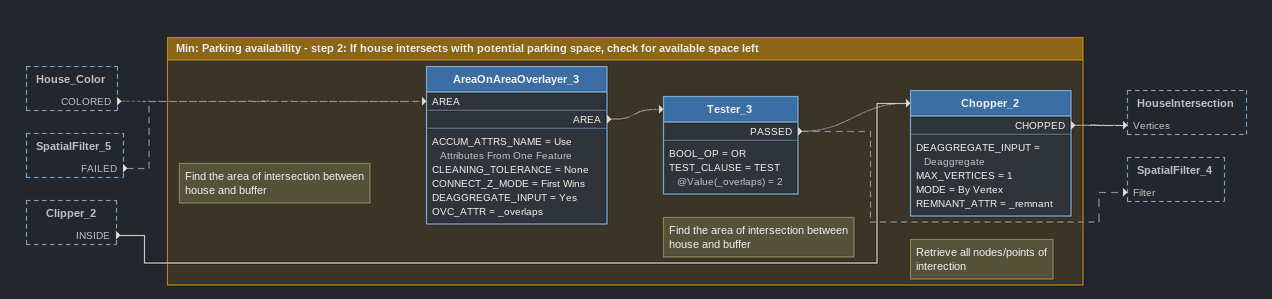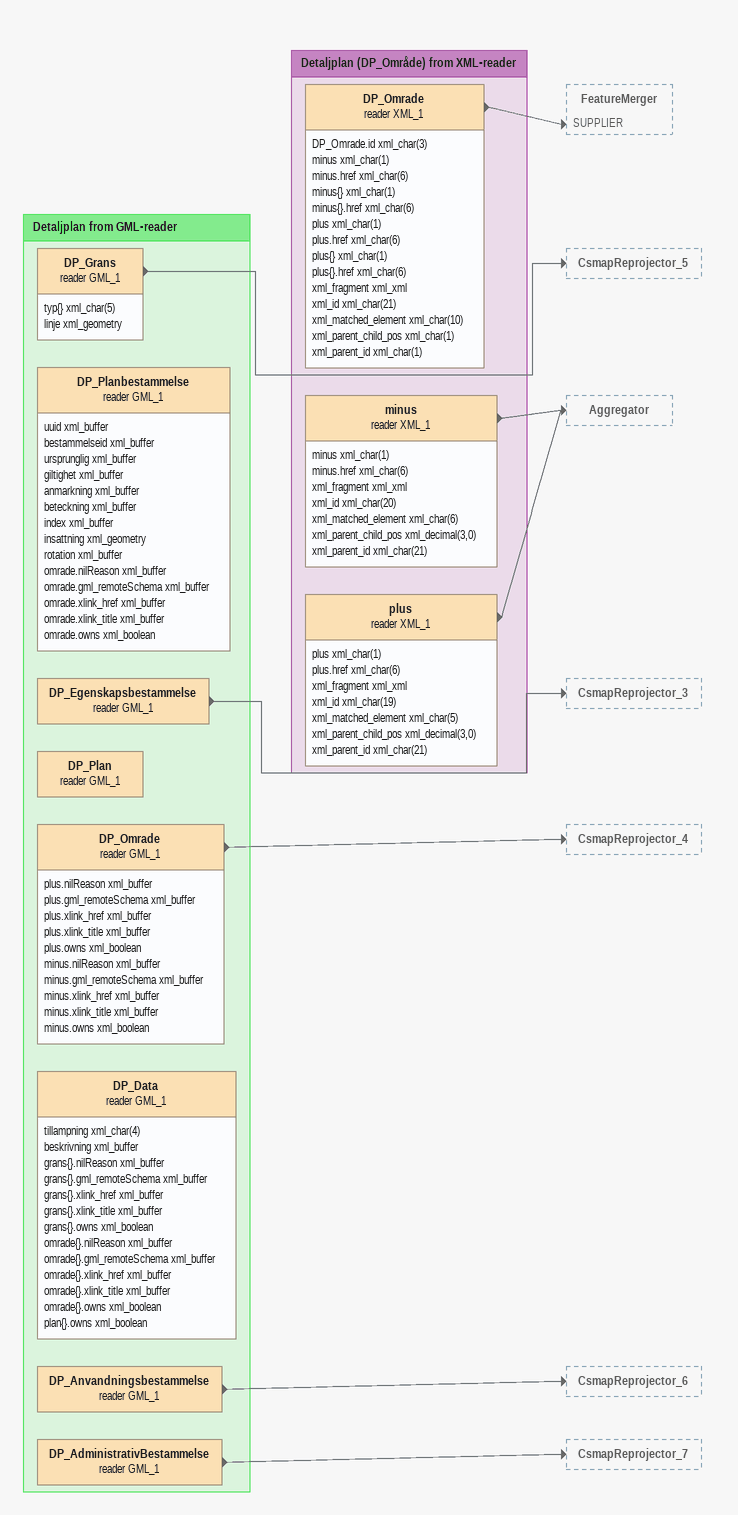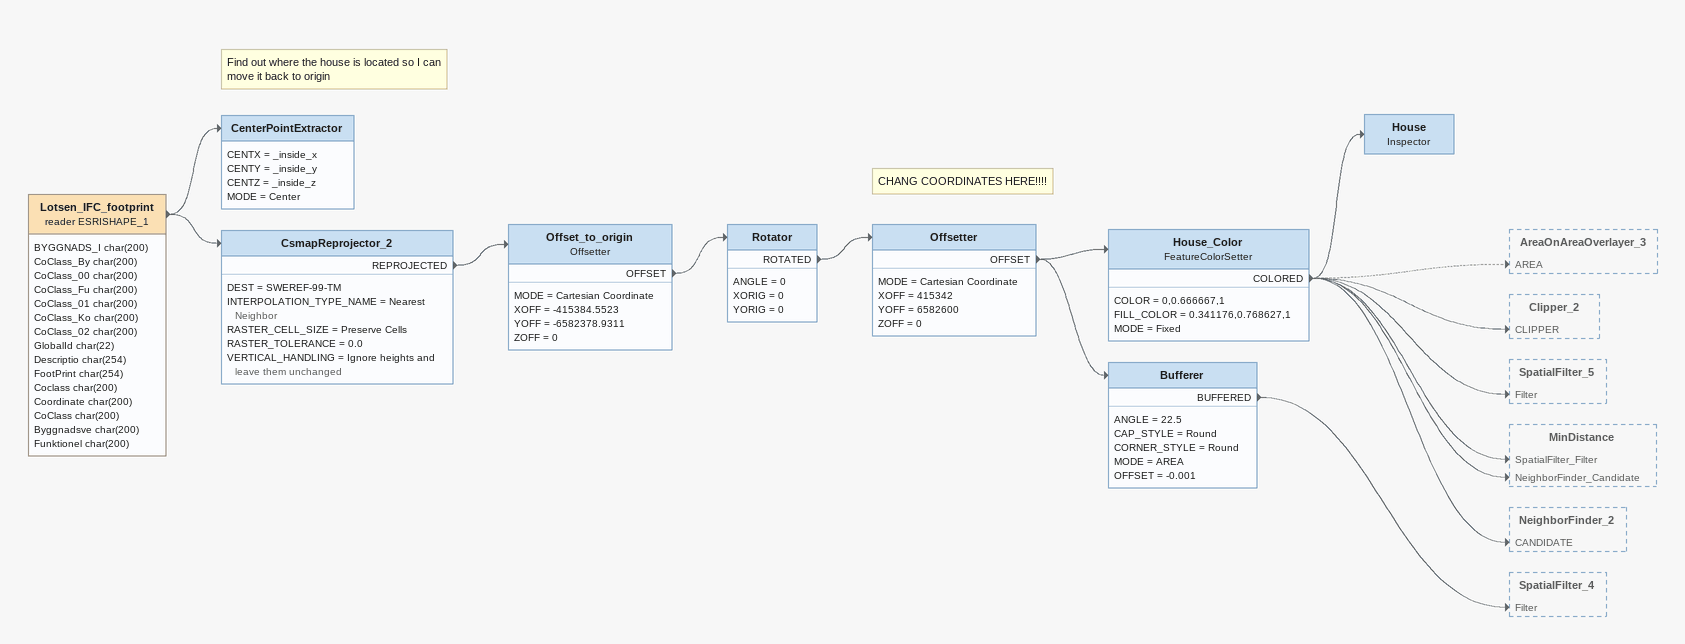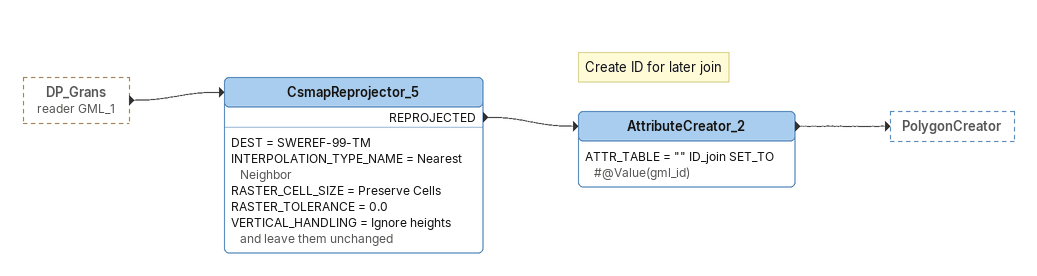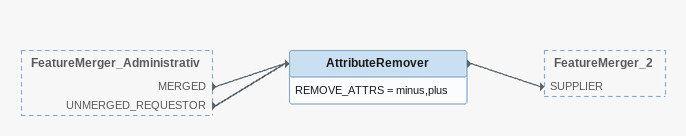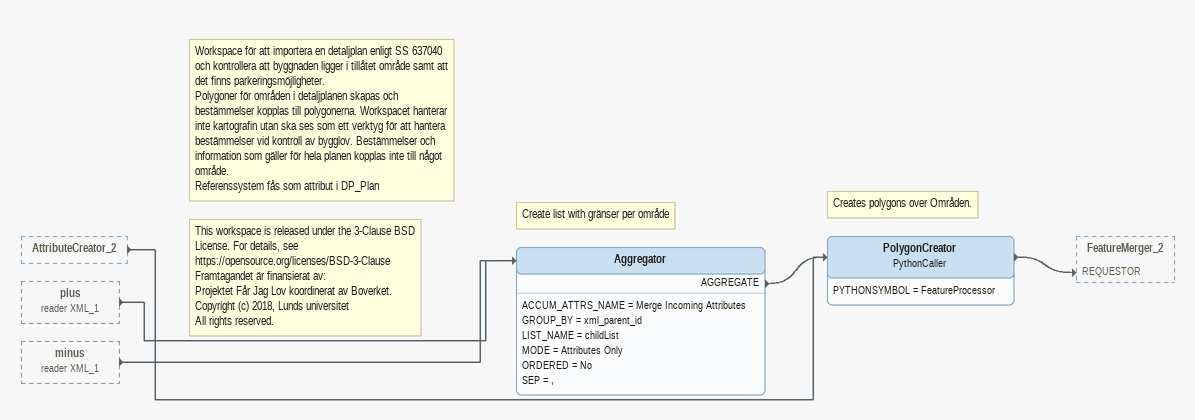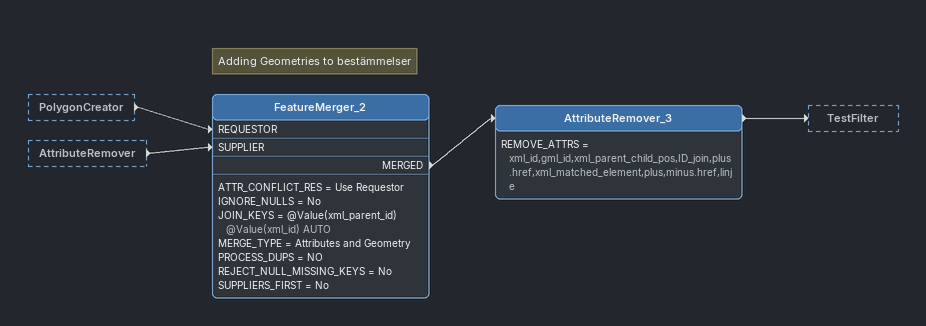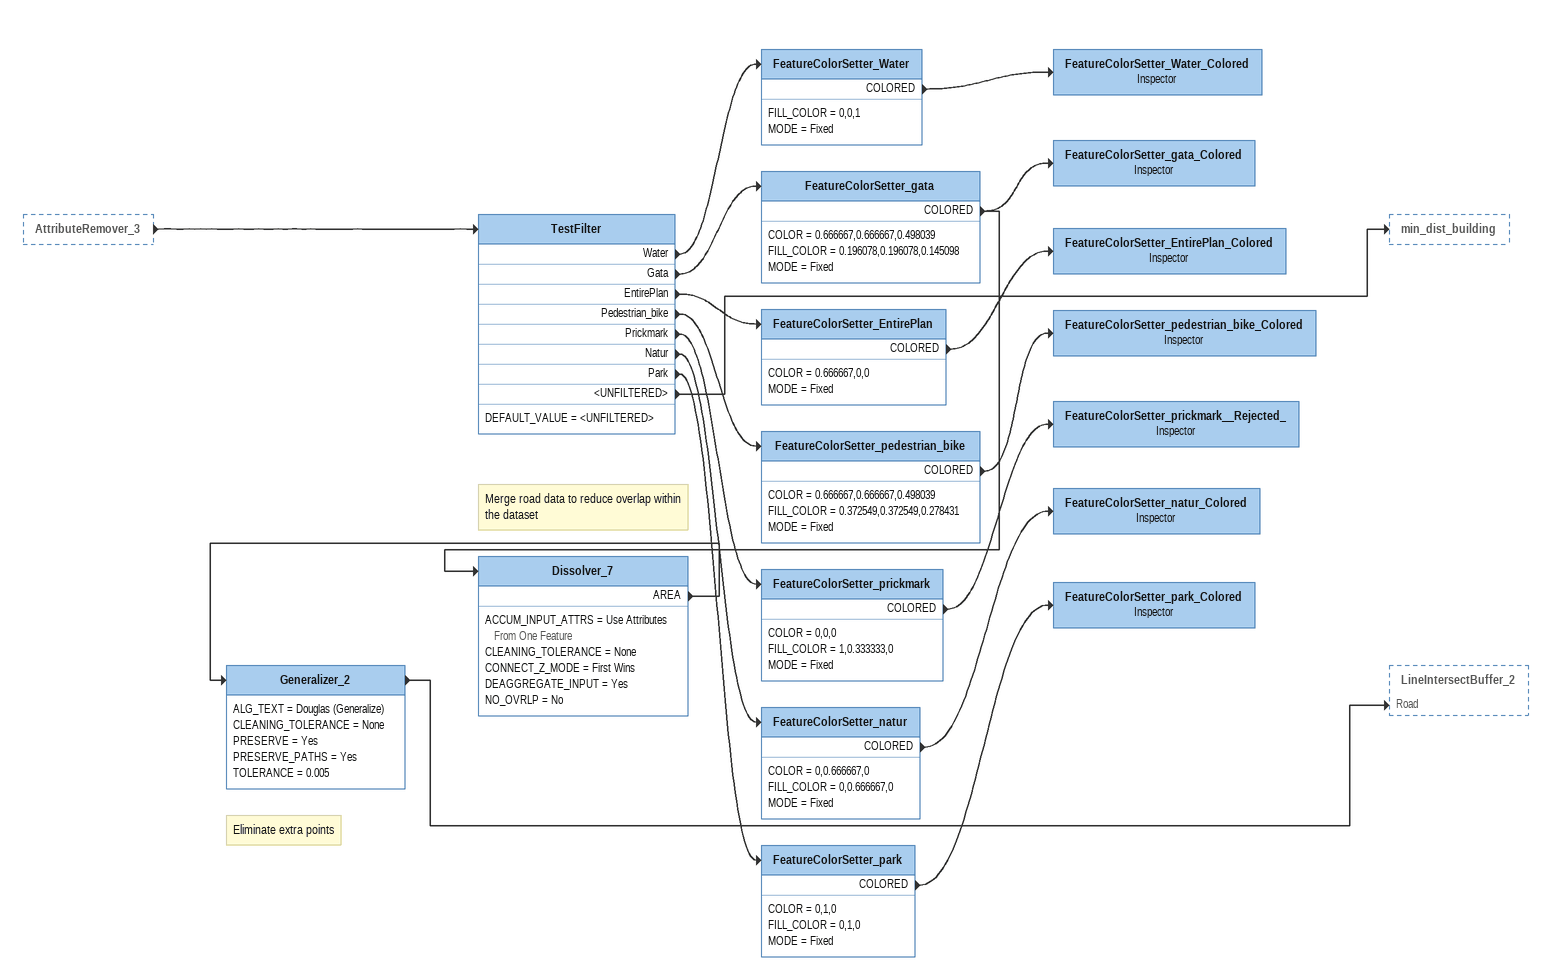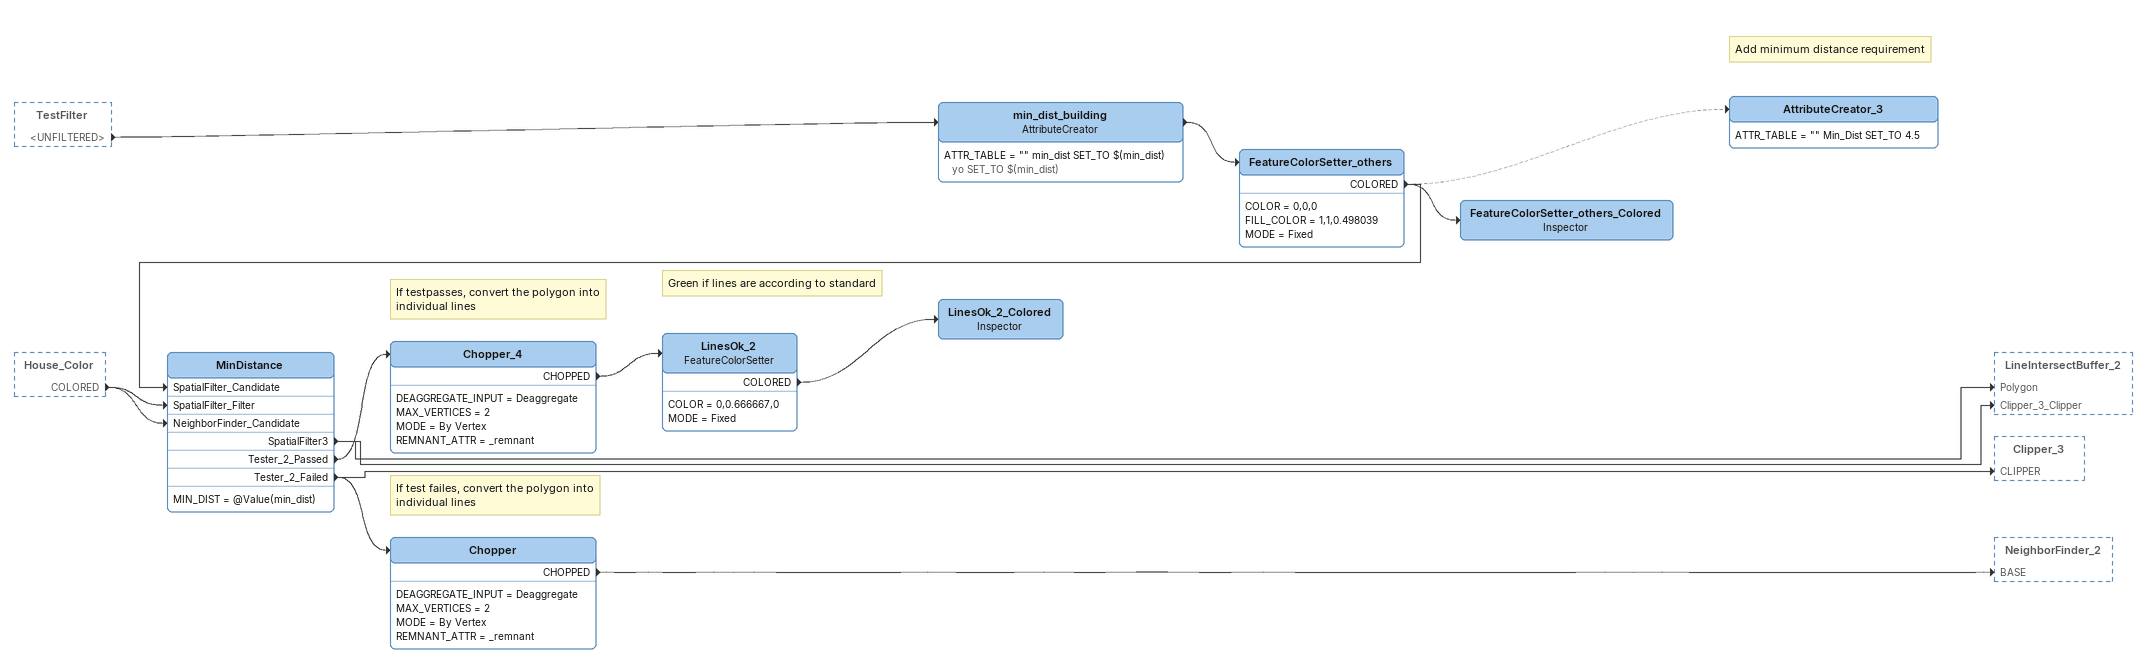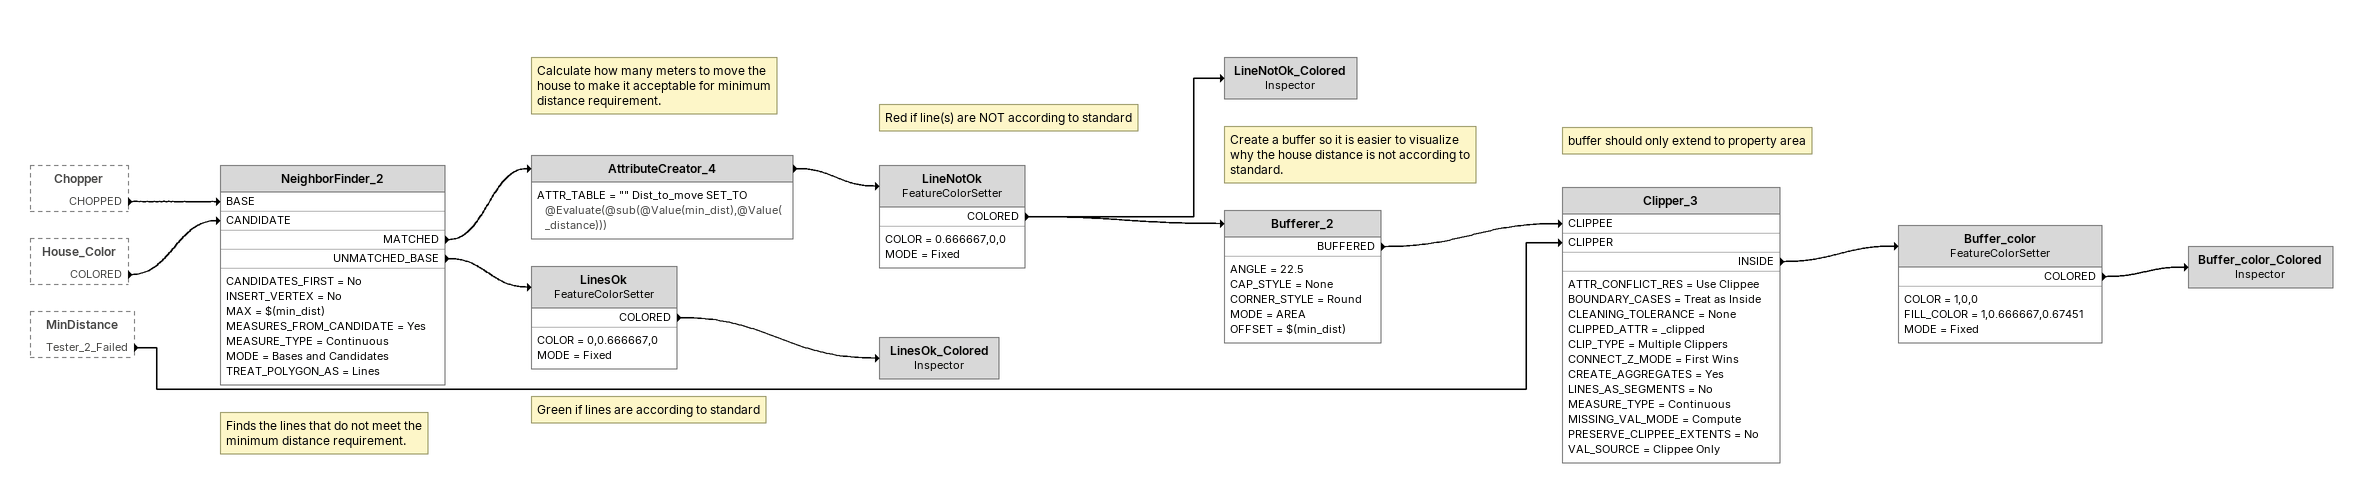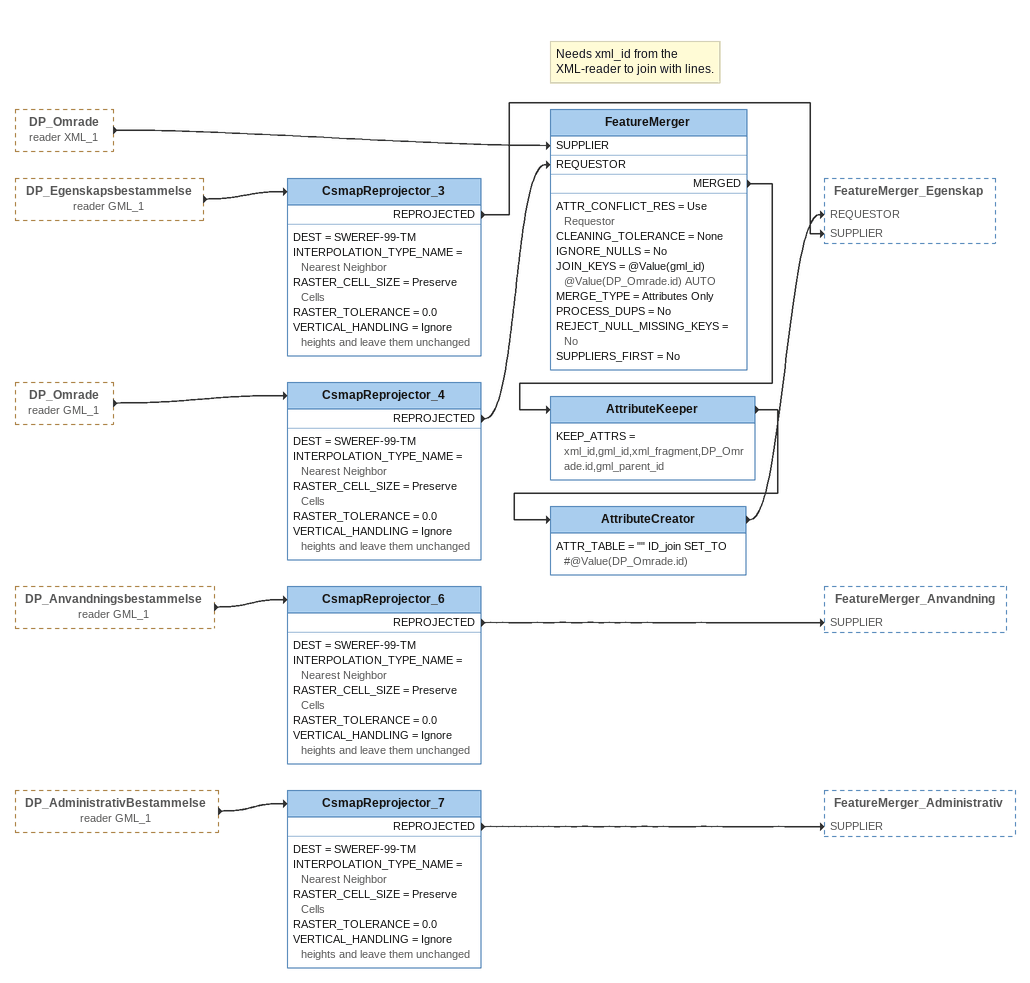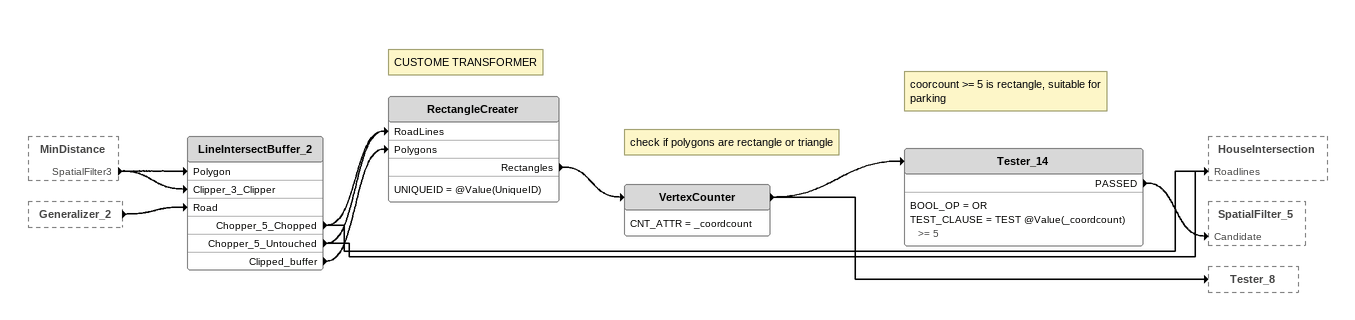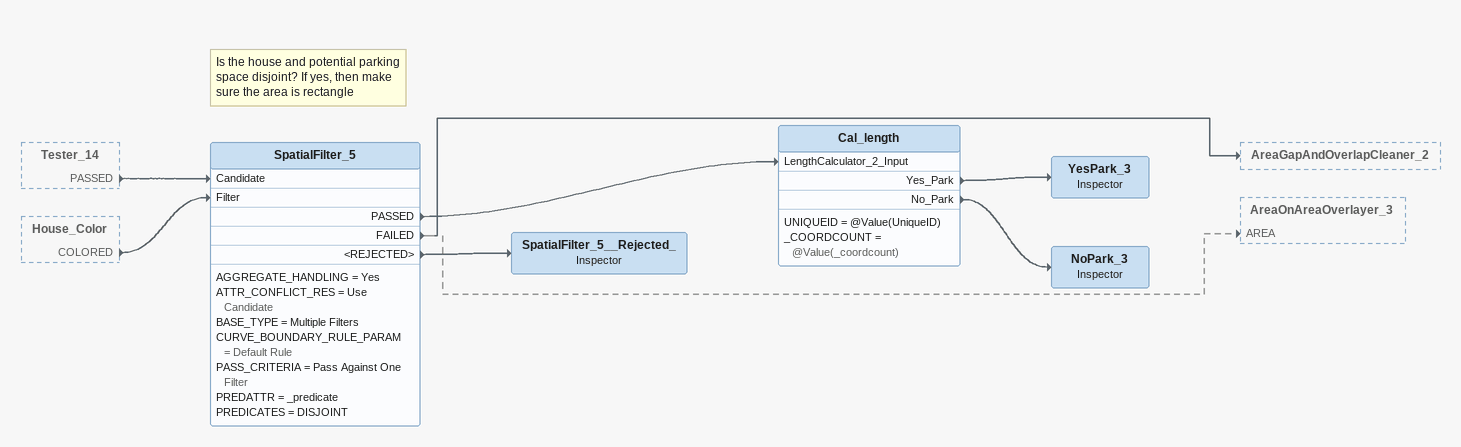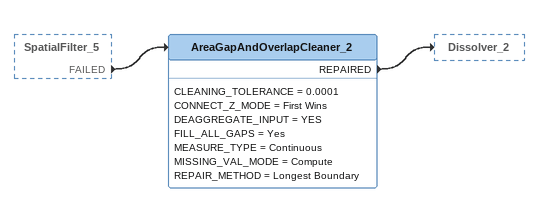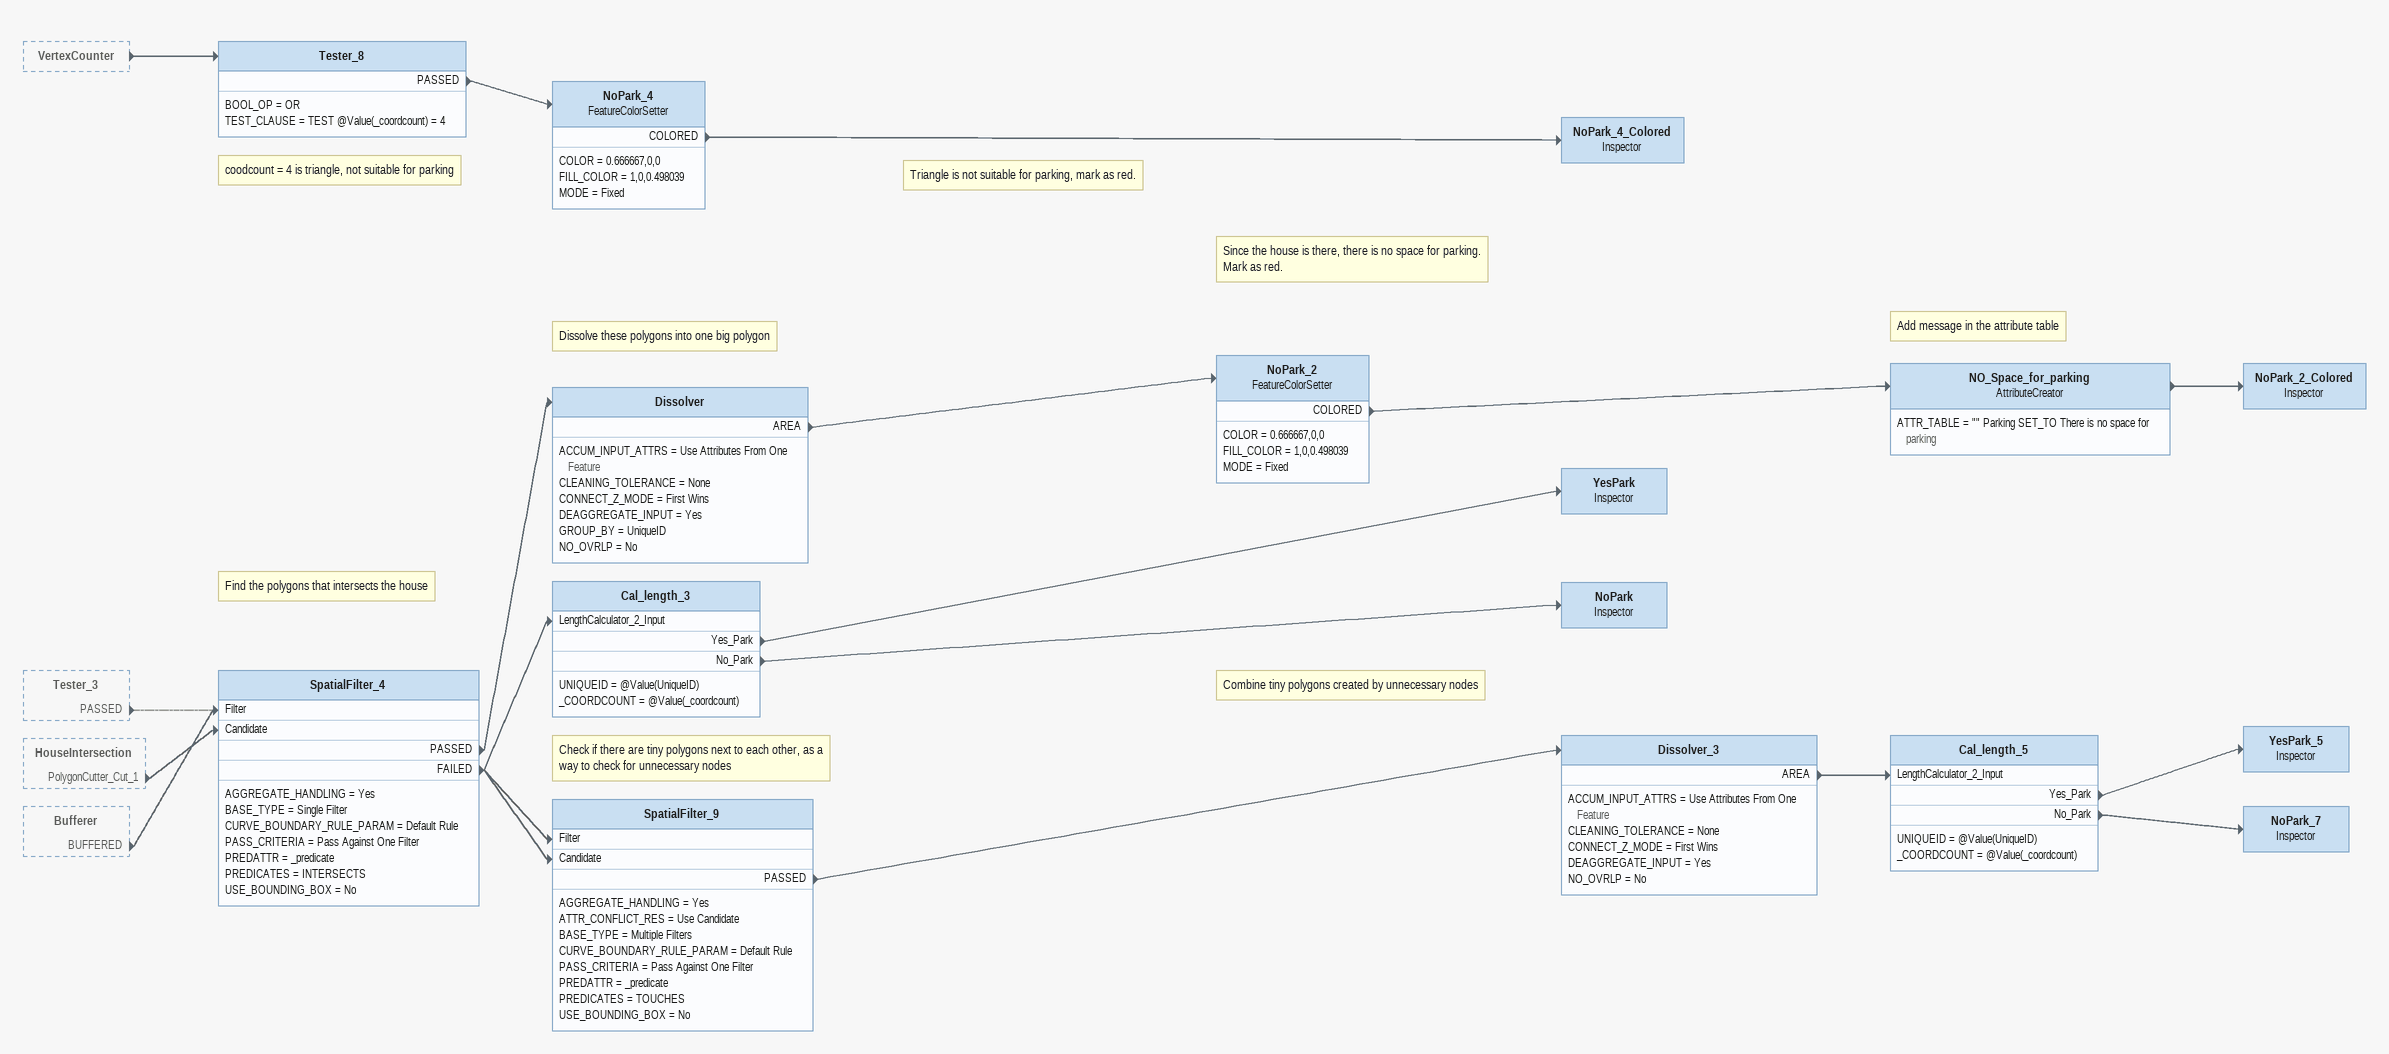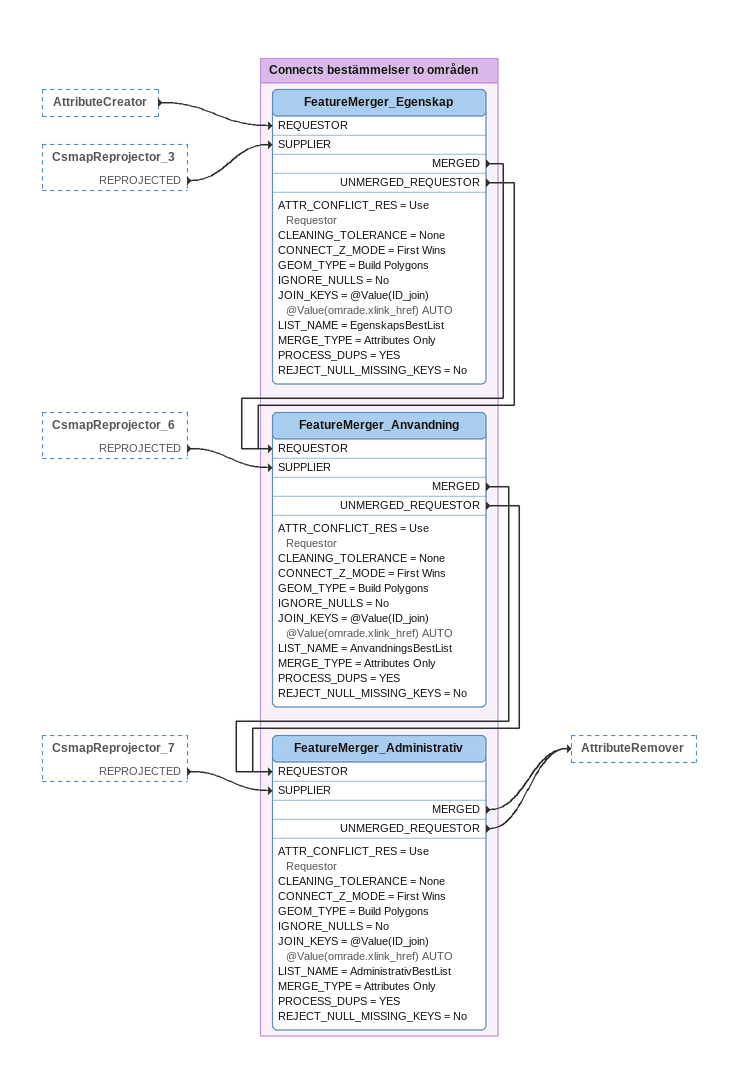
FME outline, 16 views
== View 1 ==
House_Color [outside]
    COLORED -> AreaOnAreaOverlayer_3 [AREA] [off]
SpatialFilter_5 [outside]
    FAILED -> AreaOnAreaOverlayer_3 [AREA] [off]
Clipper_2 [outside]
    INSIDE -> Chopper_2

Bookmark: Min: Parking availability - step 2: If house intersects with potential parking space, check for available space left
Note: Find the area of intersection between house and buffer
AreaOnAreaOverlayer_3
    ACCUM_ATTRS_NAME = Use Attributes From One Feature
    CLEANING_TOLERANCE = None
    CONNECT_Z_MODE = First Wins
    DEAGGREGATE_INPUT = Yes
    OVC_ATTR = _overlaps
    AREA -> Tester_3 [off]
Note: Find the area of intersection between house and buffer
Tester_3
    BOOL_OP = OR
    TEST_CLAUSE = TEST @Value(_overlaps) = 2
    PASSED -> Chopper_2 [off]
    PASSED -> SpatialFilter_4 [Filter] [off]
Note: Retrieve all nodes/points of interection
Chopper_2
    DEAGGREGATE_INPUT = Deaggregate
    MAX_VERTICES = 1
    MODE = By Vertex
    REMNANT_ATTR = _remnant
    CHOPPED -> HouseIntersection [Vertices]

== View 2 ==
Bookmark: Detaljplan from GML-reader
DP_Grans (reader GML_1)
    attributes: typ{} xml_char(5), linje xml_geometry
    -> CsmapReprojector_5
DP_Planbestammelse (reader GML_1)
    attributes: uuid xml_buffer, bestammelseid xml_buffer, ursprunglig xml_buffer, giltighet xml_buffer, anmarkning xml_buffer, beteckning xml_buffer, index xml_buffer, insattning xml_geometry, rotation xml_buffer, omrade.nilReason xml_buffer, omrade.gml_remoteSchema xml_buffer, omrade.xlink_href xml_buffer, omrade.xlink_title xml_buffer, omrade.owns xml_boolean
DP_Egenskapsbestammelse (reader GML_1)
    -> CsmapReprojector_3
DP_Plan (reader GML_1)
DP_Omrade (reader GML_1)
    attributes: plus.nilReason xml_buffer, plus.gml_remoteSchema xml_buffer, plus.xlink_href xml_buffer, plus.xlink_title xml_buffer, plus.owns xml_boolean, minus.nilReason xml_buffer, minus.gml_remoteSchema xml_buffer, minus.xlink_href xml_buffer, minus.xlink_title xml_buffer, minus.owns xml_boolean
    -> CsmapReprojector_4
DP_Data (reader GML_1)
    attributes: tillampning xml_char(4), beskrivning xml_buffer, grans{}.nilReason xml_buffer, grans{}.gml_remoteSchema xml_buffer, grans{}.xlink_href xml_buffer, grans{}.xlink_title xml_buffer, grans{}.owns xml_boolean, omrade{}.nilReason xml_buffer, omrade{}.gml_remoteSchema xml_buffer, omrade{}.xlink_href xml_buffer, omrade{}.xlink_title xml_buffer, omrade{}.owns xml_boolean, plan{}.owns xml_boolean
DP_Anvandningsbestammelse (reader GML_1)
    -> CsmapReprojector_6
DP_AdministrativBestammelse (reader GML_1)
    -> CsmapReprojector_7

Bookmark: Detaljplan (DP_Område) from XML-reader
DP_Omrade (reader XML_1)
    attributes: DP_Omrade.id xml_char(3), minus xml_char(1), minus.href xml_char(6), minus{} xml_char(1), minus{}.href xml_char(6), plus xml_char(1), plus.href xml_char(6), plus{} xml_char(1), plus{}.href xml_char(6), xml_fragment xml_xml, xml_id xml_char(21), xml_matched_element xml_char(10), xml_parent_child_pos xml_char(1), xml_parent_id xml_char(1)
    -> FeatureMerger [SUPPLIER]
minus (reader XML_1)
    attributes: minus xml_char(1), minus.href xml_char(6), xml_fragment xml_xml, xml_id xml_char(20), xml_matched_element xml_char(6), xml_parent_child_pos xml_decimal(3,0), xml_parent_id xml_char(21)
    -> Aggregator
plus (reader XML_1)
    attributes: plus xml_char(1), plus.href xml_char(6), xml_fragment xml_xml, xml_id xml_char(19), xml_matched_element xml_char(5), xml_parent_child_pos xml_decimal(3,0), xml_parent_id xml_char(21)
    -> Aggregator

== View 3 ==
Lotsen_IFC_footprint (reader ESRISHAPE_1)
    attributes: BYGGNADS_I char(200), CoClass_By char(200), CoClass_00 char(200), CoClass_Fu char(200), CoClass_01 char(200), CoClass_Ko char(200), CoClass_02 char(200), GlobalId char(22), Descriptio char(254), FootPrint char(254), Coclass char(200), Coordinate char(200), CoClass char(200), Byggnadsve char(200), Funktionel char(200)
    -> CenterPointExtractor
    -> CsmapReprojector_2
Note: Find out where the house is located so I can move it back to origin
CenterPointExtractor
    CENTX = _inside_x
    CENTY = _inside_y
    CENTZ = _inside_z
    MODE = Center
CsmapReprojector_2
    DEST = SWEREF-99-TM
    INTERPOLATION_TYPE_NAME = Nearest Neighbor
    RASTER_CELL_SIZE = Preserve Cells
    RASTER_TOLERANCE = 0.0
    VERTICAL_HANDLING = Ignore heights and leave them unchanged
    REPROJECTED -> Offset_to_origin
Offset_to_origin: Offsetter
    MODE = Cartesian Coordinate
    XOFF = -415384.5523
    YOFF = -6582378.9311
    ZOFF = 0
    OFFSET -> Rotator
Rotator
    ANGLE = 0
    XORIG = 0
    YORIG = 0
    ROTATED -> Offsetter
Note: CHANG COORDINATES HERE!!!!
Offsetter
    MODE = Cartesian Coordinate
    XOFF = 415342
    YOFF = 6582600
    ZOFF = 0
    OFFSET -> House_Color
    OFFSET -> Bufferer
House_Color: FeatureColorSetter
    COLOR = 0,0.666667,1
    FILL_COLOR = 0.341176,0.768627,1
    MODE = Fixed
    COLORED -> House
    COLORED -> AreaOnAreaOverlayer_3 [AREA] [off]
    COLORED -> Clipper_2 [CLIPPER]
    COLORED -> SpatialFilter_5 [Filter]
    COLORED -> MinDistance [SpatialFilter_Filter]
    COLORED -> MinDistance [NeighborFinder_Candidate]
    COLORED -> NeighborFinder_2 [CANDIDATE]
House: Inspector
Bufferer
    ANGLE = 22.5
    CAP_STYLE = Round
    CORNER_STYLE = Round
    MODE = AREA
    OFFSET = -0.001
    BUFFERED -> SpatialFilter_4 [Filter]

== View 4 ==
DP_Grans (reader GML_1) [outside]
    -> CsmapReprojector_5
CsmapReprojector_5
    DEST = SWEREF-99-TM
    INTERPOLATION_TYPE_NAME = Nearest Neighbor
    RASTER_CELL_SIZE = Preserve Cells
    RASTER_TOLERANCE = 0.0
    VERTICAL_HANDLING = Ignore heights and leave them unchanged
    REPROJECTED -> AttributeCreator_2
Note: Create ID for later join
AttributeCreator_2
    ATTR_TABLE = "" ID_join SET_TO #@Value(gml_id)
    -> PolygonCreator

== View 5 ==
FeatureMerger_Administrativ [outside]
    MERGED -> AttributeRemover
    UNMERGED_REQUESTOR -> AttributeRemover
AttributeRemover
    REMOVE_ATTRS = minus,plus
    -> FeatureMerger_2 [SUPPLIER]

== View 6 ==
AttributeCreator_2 [outside]
    -> PolygonCreator
plus (reader XML_1) [outside]
    -> Aggregator
minus (reader XML_1) [outside]
    -> Aggregator
Note: Workspace för att importera en detaljplan enligt SS 637040 och kontrollera att byggnaden ligger i tillåtet område samt att det finns parkeringsmöjligheter. / Polygoner för områden i detaljplanen skapas och bestämmelser kopplas till polygonerna. Workspacet hanterar inte kartografin utan ska ses som ett verktyg för att hantera bestämmelser vid kontroll av bygglov. Bestämmelser och information som gäller för hela planen kopplas inte till något område. / Referenssystem fås som attribut i DP_Plan
Note: This workspace is released under the 3-Clause BSD License. For details, see https://opensource.org/licenses/BSD-3-Clause / Framtagandet är finansierat av: / Projektet Får Jag Lov koordinerat av Boverket. / Copyright (c) 2018, Lunds universitet / All rights reserved.
Note: Create list with gränser per område
Aggregator
    ACCUM_ATTRS_NAME = Merge Incoming Attributes
    GROUP_BY = xml_parent_id
    LIST_NAME = childList
    MODE = Attributes Only
    ORDERED = No
    SEP = ,
    AGGREGATE -> PolygonCreator
Note: Creates polygons over Områden.
PolygonCreator: PythonCaller
    PYTHONSYMBOL = FeatureProcessor
    -> FeatureMerger_2 [REQUESTOR]

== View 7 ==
PolygonCreator [outside]
    -> FeatureMerger_2 [REQUESTOR]
AttributeRemover [outside]
    -> FeatureMerger_2 [SUPPLIER]
Note: Adding Geometries to bestämmelser
FeatureMerger_2
    ATTR_CONFLICT_RES = Use Requestor
    IGNORE_NULLS = No
    JOIN_KEYS = @Value(xml_parent_id) @Value(xml_id) AUTO
    MERGE_TYPE = Attributes and Geometry
    PROCESS_DUPS = NO
    REJECT_NULL_MISSING_KEYS = No
    SUPPLIERS_FIRST = No
    MERGED -> AttributeRemover_3
AttributeRemover_3
    REMOVE_ATTRS = xml_id,gml_id,xml_parent_child_pos,ID_join,plus.href,xml_matched_element,plus,minus.href,linje
    -> TestFilter

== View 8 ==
AttributeRemover_3 [outside]
    -> TestFilter
TestFilter
    DEFAULT_VALUE = <UNFILTERED>
    Water -> FeatureColorSetter_Water
    Gata -> FeatureColorSetter_gata
    EntirePlan -> FeatureColorSetter_EntirePlan
    Pedestrian_bike -> FeatureColorSetter_pedestrian_bike
    Prickmark -> FeatureColorSetter_prickmark
    Natur -> FeatureColorSetter_natur
    Park -> FeatureColorSetter_park
    <UNFILTERED> -> min_dist_building
FeatureColorSetter_Water
    FILL_COLOR = 0,0,1
    MODE = Fixed
    COLORED -> FeatureColorSetter_Water_Colored
FeatureColorSetter_Water_Colored: Inspector
FeatureColorSetter_gata
    COLOR = 0.666667,0.666667,0.498039
    FILL_COLOR = 0.196078,0.196078,0.145098
    MODE = Fixed
    COLORED -> FeatureColorSetter_gata_Colored
    COLORED -> Dissolver_7
FeatureColorSetter_gata_Colored: Inspector
Note: Merge road data to reduce overlap within the dataset
Dissolver_7
    ACCUM_INPUT_ATTRS = Use Attributes From One Feature
    CLEANING_TOLERANCE = None
    CONNECT_Z_MODE = First Wins
    DEAGGREGATE_INPUT = Yes
    NO_OVRLP = No
    AREA -> Generalizer_2
Note: Eliminate extra points
Generalizer_2
    ALG_TEXT = Douglas (Generalize)
    CLEANING_TOLERANCE = None
    PRESERVE = Yes
    PRESERVE_PATHS = Yes
    TOLERANCE = 0.005
    -> LineIntersectBuffer_2 [Road]
FeatureColorSetter_EntirePlan
    COLOR = 0.666667,0,0
    MODE = Fixed
    COLORED -> FeatureColorSetter_EntirePlan_Colored
FeatureColorSetter_EntirePlan_Colored: Inspector
FeatureColorSetter_pedestrian_bike
    COLOR = 0.666667,0.666667,0.498039
    FILL_COLOR = 0.372549,0.372549,0.278431
    MODE = Fixed
    COLORED -> FeatureColorSetter_pedestrian_bike_Colored
FeatureColorSetter_pedestrian_bike_Colored: Inspector
FeatureColorSetter_prickmark
    COLOR = 0,0,0
    FILL_COLOR = 1,0.333333,0
    MODE = Fixed
    COLORED -> FeatureColorSetter_prickmark__Rejected_
FeatureColorSetter_prickmark__Rejected_: Inspector
FeatureColorSetter_natur
    COLOR = 0,0.666667,0
    FILL_COLOR = 0,0.666667,0
    MODE = Fixed
    COLORED -> FeatureColorSetter_natur_Colored
FeatureColorSetter_natur_Colored: Inspector
FeatureColorSetter_park
    COLOR = 0,1,0
    FILL_COLOR = 0,1,0
    MODE = Fixed
    COLORED -> FeatureColorSetter_park_Colored
FeatureColorSetter_park_Colored: Inspector

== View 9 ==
TestFilter [outside]
    <UNFILTERED> -> min_dist_building
House_Color [outside]
    COLORED -> MinDistance [SpatialFilter_Filter]
    COLORED -> MinDistance [NeighborFinder_Candidate]
min_dist_building: AttributeCreator
    ATTR_TABLE = "" min_dist SET_TO $(min_dist)  yo SET_TO $(min_dist)
    -> FeatureColorSetter_others
FeatureColorSetter_others
    COLOR = 0,0,0
    FILL_COLOR = 1,1,0.498039
    MODE = Fixed
    COLORED -> FeatureColorSetter_others_Colored
    COLORED -> AttributeCreator_3 [off]
    COLORED -> MinDistance [SpatialFilter_Candidate]
Note: Add minimum distance requirement
AttributeCreator_3
    ATTR_TABLE = "" Min_Dist SET_TO 4.5
FeatureColorSetter_others_Colored: Inspector
MinDistance
    MIN_DIST = @Value(min_dist)
    SpatialFilter3 -> LineIntersectBuffer_2 [Polygon]
    SpatialFilter3 -> LineIntersectBuffer_2 [Clipper_3_Clipper]
    Tester_2_Passed -> Chopper_4
    Tester_2_Failed -> Chopper
    Tester_2_Failed -> Clipper_3 [CLIPPER]
Note: If testpasses, convert the polygon into individual lines
Chopper_4
    DEAGGREGATE_INPUT = Deaggregate
    MAX_VERTICES = 2
    MODE = By Vertex
    REMNANT_ATTR = _remnant
    CHOPPED -> LinesOk_2
Note: Green if lines are according to standard
LinesOk_2: FeatureColorSetter
    COLOR = 0,0.666667,0
    MODE = Fixed
    COLORED -> LinesOk_2_Colored
LinesOk_2_Colored: Inspector
Note: If test failes, convert the polygon into individual lines
Chopper
    DEAGGREGATE_INPUT = Deaggregate
    MAX_VERTICES = 2
    MODE = By Vertex
    REMNANT_ATTR = _remnant
    CHOPPED -> NeighborFinder_2 [BASE]

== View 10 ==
Chopper [outside]
    CHOPPED -> NeighborFinder_2 [BASE]
House_Color [outside]
    COLORED -> NeighborFinder_2 [CANDIDATE]
MinDistance [outside]
    Tester_2_Failed -> Clipper_3 [CLIPPER]
Note: Finds the lines that do not meet the minimum distance requirement.
NeighborFinder_2
    CANDIDATES_FIRST = No
    INSERT_VERTEX = No
    MAX = $(min_dist)
    MEASURES_FROM_CANDIDATE = Yes
    MEASURE_TYPE = Continuous
    MODE = Bases and Candidates
    TREAT_POLYGON_AS = Lines
    MATCHED -> AttributeCreator_4
    UNMATCHED_BASE -> LinesOk
Note: Calculate how many meters to move the house to make it acceptable for minimum distance requirement.
AttributeCreator_4
    ATTR_TABLE = "" Dist_to_move SET_TO @Evaluate(@sub(@Value(min_dist),@Value(_distance)))
    -> LineNotOk
Note: Red if line(s) are NOT according to standard
LineNotOk: FeatureColorSetter
    COLOR = 0.666667,0,0
    MODE = Fixed
    COLORED -> LineNotOk_Colored
    COLORED -> Bufferer_2
LineNotOk_Colored: Inspector
Note: Create a buffer so it is easier to visualize why the house distance is not according to standard.
Bufferer_2
    ANGLE = 22.5
    CAP_STYLE = None
    CORNER_STYLE = Round
    MODE = AREA
    OFFSET = $(min_dist)
    BUFFERED -> Clipper_3 [CLIPPEE]
Note: buffer should only extend to property area
Clipper_3
    ATTR_CONFLICT_RES = Use Clippee
    BOUNDARY_CASES = Treat as Inside
    CLEANING_TOLERANCE = None
    CLIPPED_ATTR = _clipped
    CLIP_TYPE = Multiple Clippers
    CONNECT_Z_MODE = First Wins
    CREATE_AGGREGATES = Yes
    LINES_AS_SEGMENTS = No
    MEASURE_TYPE = Continuous
    MISSING_VAL_MODE = Compute
    PRESERVE_CLIPPEE_EXTENTS = No
    VAL_SOURCE = Clippee Only
    INSIDE -> Buffer_color
Buffer_color: FeatureColorSetter
    COLOR = 1,0,0
    FILL_COLOR = 1,0.666667,0.67451
    MODE = Fixed
    COLORED -> Buffer_color_Colored
Buffer_color_Colored: Inspector
Note: Green if lines are according to standard
LinesOk: FeatureColorSetter
    COLOR = 0,0.666667,0
    MODE = Fixed
    COLORED -> LinesOk_Colored
LinesOk_Colored: Inspector

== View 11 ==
DP_Omrade (reader XML_1) [outside]
    -> FeatureMerger [SUPPLIER]
DP_Egenskapsbestammelse (reader GML_1) [outside]
    -> CsmapReprojector_3
DP_Omrade (reader GML_1) [outside]
    -> CsmapReprojector_4
DP_Anvandningsbestammelse (reader GML_1) [outside]
    -> CsmapReprojector_6
DP_AdministrativBestammelse (reader GML_1) [outside]
    -> CsmapReprojector_7
CsmapReprojector_3
    DEST = SWEREF-99-TM
    INTERPOLATION_TYPE_NAME = Nearest Neighbor
    RASTER_CELL_SIZE = Preserve Cells
    RASTER_TOLERANCE = 0.0
    VERTICAL_HANDLING = Ignore heights and leave them unchanged
    REPROJECTED -> FeatureMerger_Egenskap [SUPPLIER]
CsmapReprojector_4
    DEST = SWEREF-99-TM
    INTERPOLATION_TYPE_NAME = Nearest Neighbor
    RASTER_CELL_SIZE = Preserve Cells
    RASTER_TOLERANCE = 0.0
    VERTICAL_HANDLING = Ignore heights and leave them unchanged
    REPROJECTED -> FeatureMerger [REQUESTOR]
CsmapReprojector_6
    DEST = SWEREF-99-TM
    INTERPOLATION_TYPE_NAME = Nearest Neighbor
    RASTER_CELL_SIZE = Preserve Cells
    RASTER_TOLERANCE = 0.0
    VERTICAL_HANDLING = Ignore heights and leave them unchanged
    REPROJECTED -> FeatureMerger_Anvandning [SUPPLIER]
CsmapReprojector_7
    DEST = SWEREF-99-TM
    INTERPOLATION_TYPE_NAME = Nearest Neighbor
    RASTER_CELL_SIZE = Preserve Cells
    RASTER_TOLERANCE = 0.0
    VERTICAL_HANDLING = Ignore heights and leave them unchanged
    REPROJECTED -> FeatureMerger_Administrativ [SUPPLIER]
Note: Needs xml_id from the / XML-reader to join with lines.
FeatureMerger
    ATTR_CONFLICT_RES = Use Requestor
    CLEANING_TOLERANCE = None
    IGNORE_NULLS = No
    JOIN_KEYS = @Value(gml_id) @Value(DP_Omrade.id) AUTO
    MERGE_TYPE = Attributes Only
    PROCESS_DUPS = No
    REJECT_NULL_MISSING_KEYS = No
    SUPPLIERS_FIRST = No
    MERGED -> AttributeKeeper
AttributeKeeper
    KEEP_ATTRS = xml_id,gml_id,xml_fragment,DP_Omrade.id,gml_parent_id
    -> AttributeCreator
AttributeCreator
    ATTR_TABLE = "" ID_join SET_TO #@Value(DP_Omrade.id)
    -> FeatureMerger_Egenskap [REQUESTOR]

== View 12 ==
MinDistance [outside]
    SpatialFilter3 -> LineIntersectBuffer_2 [Polygon]
    SpatialFilter3 -> LineIntersectBuffer_2 [Clipper_3_Clipper]
Generalizer_2 [outside]
    -> LineIntersectBuffer_2 [Road]
LineIntersectBuffer_2
    Chopper_5_Chopped -> HouseIntersection [Roadlines]
    Chopper_5_Chopped -> RectangleCreater [RoadLines]
    Chopper_5_Untouched -> HouseIntersection [Roadlines]
    Chopper_5_Untouched -> RectangleCreater [RoadLines]
    Clipped_buffer -> RectangleCreater [Polygons]
Note: CUSTOME TRANSFORMER
RectangleCreater
    UNIQUEID = @Value(UniqueID)
    Rectangles -> VertexCounter
Note: check if polygons are rectangle or triangle
VertexCounter
    CNT_ATTR = _coordcount
    -> Tester_8
    -> Tester_14
Note: coorcount >= 5 is rectangle, suitable for parking
Tester_14
    BOOL_OP = OR
    TEST_CLAUSE = TEST @Value(_coordcount) >= 5
    PASSED -> SpatialFilter_5 [Candidate]

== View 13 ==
Tester_14 [outside]
    PASSED -> SpatialFilter_5 [Candidate]
House_Color [outside]
    COLORED -> SpatialFilter_5 [Filter]
Note: Is the house and potential parking space disjoint? If yes, then make sure the area is rectangle
SpatialFilter_5
    AGGREGATE_HANDLING = Yes
    ATTR_CONFLICT_RES = Use Candidate
    BASE_TYPE = Multiple Filters
    CURVE_BOUNDARY_RULE_PARAM = Default Rule
    PASS_CRITERIA = Pass Against One Filter
    PREDATTR = _predicate
    PREDICATES = DISJOINT
    PASSED -> Cal_length [LengthCalculator_2_Input]
    FAILED -> AreaGapAndOverlapCleaner_2
    FAILED -> AreaOnAreaOverlayer_3 [AREA] [off]
    <REJECTED> -> SpatialFilter_5__Rejected_
Cal_length
    UNIQUEID = @Value(UniqueID)
    _COORDCOUNT = @Value(_coordcount)
    Yes_Park -> YesPark_3
    No_Park -> NoPark_3
YesPark_3: Inspector
NoPark_3: Inspector
SpatialFilter_5__Rejected_: Inspector

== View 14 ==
SpatialFilter_5 [outside]
    FAILED -> AreaGapAndOverlapCleaner_2
AreaGapAndOverlapCleaner_2
    CLEANING_TOLERANCE = 0.0001
    CONNECT_Z_MODE = First Wins
    DEAGGREGATE_INPUT = YES
    FILL_ALL_GAPS = Yes
    MEASURE_TYPE = Continuous
    MISSING_VAL_MODE = Compute
    REPAIR_METHOD = Longest Boundary
    REPAIRED -> Dissolver_2

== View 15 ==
VertexCounter [outside]
    -> Tester_8
Tester_3 [outside]
    PASSED -> SpatialFilter_4 [Filter] [off]
HouseIntersection [outside]
    PolygonCutter_Cut_1 -> SpatialFilter_4 [Candidate]
Bufferer [outside]
    BUFFERED -> SpatialFilter_4 [Filter]
Note: Find the polygons that intersects the house
SpatialFilter_4
    AGGREGATE_HANDLING = Yes
    BASE_TYPE = Single Filter
    CURVE_BOUNDARY_RULE_PARAM = Default Rule
    PASS_CRITERIA = Pass Against One Filter
    PREDATTR = _predicate
    PREDICATES = INTERSECTS
    USE_BOUNDING_BOX = No
    PASSED -> Dissolver
    FAILED -> SpatialFilter_9 [Filter]
    FAILED -> SpatialFilter_9 [Candidate]
    FAILED -> Cal_length_3 [LengthCalculator_2_Input]
Note: Dissolve these polygons into one big polygon
Dissolver
    ACCUM_INPUT_ATTRS = Use Attributes From One Feature
    CLEANING_TOLERANCE = None
    CONNECT_Z_MODE = First Wins
    DEAGGREGATE_INPUT = Yes
    GROUP_BY = UniqueID
    NO_OVRLP = No
    AREA -> NoPark_2
Note: Since the house is there, there is no space for parking. Mark as red.
NoPark_2: FeatureColorSetter
    COLOR = 0.666667,0,0
    FILL_COLOR = 1,0,0.498039
    MODE = Fixed
    COLORED -> NO_Space_for_parking
Note: Add message in the attribute table
NO_Space_for_parking: AttributeCreator
    ATTR_TABLE = "" Parking SET_TO There is no space for parking
    -> NoPark_2_Colored
NoPark_2_Colored: Inspector
Cal_length_3
    UNIQUEID = @Value(UniqueID)
    _COORDCOUNT = @Value(_coordcount)
    Yes_Park -> YesPark
    No_Park -> NoPark
YesPark: Inspector
NoPark: Inspector
Note: Check if there are tiny polygons next to each other, as a way to check for unnecessary nodes
SpatialFilter_9
    AGGREGATE_HANDLING = Yes
    ATTR_CONFLICT_RES = Use Candidate
    BASE_TYPE = Multiple Filters
    CURVE_BOUNDARY_RULE_PARAM = Default Rule
    PASS_CRITERIA = Pass Against One Filter
    PREDATTR = _predicate
    PREDICATES = TOUCHES
    USE_BOUNDING_BOX = No
    PASSED -> Dissolver_3
Note: Combine tiny polygons created by unnecessary nodes
Dissolver_3
    ACCUM_INPUT_ATTRS = Use Attributes From One Feature
    CLEANING_TOLERANCE = None
    CONNECT_Z_MODE = First Wins
    DEAGGREGATE_INPUT = Yes
    NO_OVRLP = No
    AREA -> Cal_length_5 [LengthCalculator_2_Input]
Cal_length_5
    UNIQUEID = @Value(UniqueID)
    _COORDCOUNT = @Value(_coordcount)
    Yes_Park -> YesPark_5
    No_Park -> NoPark_7
YesPark_5: Inspector
NoPark_7: Inspector
Note: coodcount = 4 is triangle, not suitable for parking
Tester_8
    BOOL_OP = OR
    TEST_CLAUSE = TEST @Value(_coordcount) = 4
    PASSED -> NoPark_4
Note: Triangle is not suitable for parking, mark as red.
NoPark_4: FeatureColorSetter
    COLOR = 0.666667,0,0
    FILL_COLOR = 1,0,0.498039
    MODE = Fixed
    COLORED -> NoPark_4_Colored
NoPark_4_Colored: Inspector

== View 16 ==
AttributeCreator [outside]
    -> FeatureMerger_Egenskap [REQUESTOR]
CsmapReprojector_3 [outside]
    REPROJECTED -> FeatureMerger_Egenskap [SUPPLIER]
CsmapReprojector_6 [outside]
    REPROJECTED -> FeatureMerger_Anvandning [SUPPLIER]
CsmapReprojector_7 [outside]
    REPROJECTED -> FeatureMerger_Administrativ [SUPPLIER]

Bookmark: Connects bestämmelser to områden
FeatureMerger_Egenskap
    ATTR_CONFLICT_RES = Use Requestor
    CLEANING_TOLERANCE = None
    CONNECT_Z_MODE = First Wins
    GEOM_TYPE = Build Polygons
    IGNORE_NULLS = No
    JOIN_KEYS = @Value(ID_join) @Value(omrade.xlink_href) AUTO
    LIST_NAME = EgenskapsBestList
    MERGE_TYPE = Attributes Only
    PROCESS_DUPS = YES
    REJECT_NULL_MISSING_KEYS = No
    MERGED -> FeatureMerger_Anvandning [REQUESTOR]
    UNMERGED_REQUESTOR -> FeatureMerger_Anvandning [REQUESTOR]
FeatureMerger_Anvandning
    ATTR_CONFLICT_RES = Use Requestor
    CLEANING_TOLERANCE = None
    CONNECT_Z_MODE = First Wins
    GEOM_TYPE = Build Polygons
    IGNORE_NULLS = No
    JOIN_KEYS = @Value(ID_join) @Value(omrade.xlink_href) AUTO
    LIST_NAME = AnvandningsBestList
    MERGE_TYPE = Attributes Only
    PROCESS_DUPS = YES
    REJECT_NULL_MISSING_KEYS = No
    MERGED -> FeatureMerger_Administrativ [REQUESTOR]
    UNMERGED_REQUESTOR -> FeatureMerger_Administrativ [REQUESTOR]
FeatureMerger_Administrativ
    ATTR_CONFLICT_RES = Use Requestor
    CLEANING_TOLERANCE = None
    CONNECT_Z_MODE = First Wins
    GEOM_TYPE = Build Polygons
    IGNORE_NULLS = No
    JOIN_KEYS = @Value(ID_join) @Value(omrade.xlink_href) AUTO
    LIST_NAME = AdministrativBestList
    MERGE_TYPE = Attributes Only
    PROCESS_DUPS = YES
    REJECT_NULL_MISSING_KEYS = No
    MERGED -> AttributeRemover
    UNMERGED_REQUESTOR -> AttributeRemover
